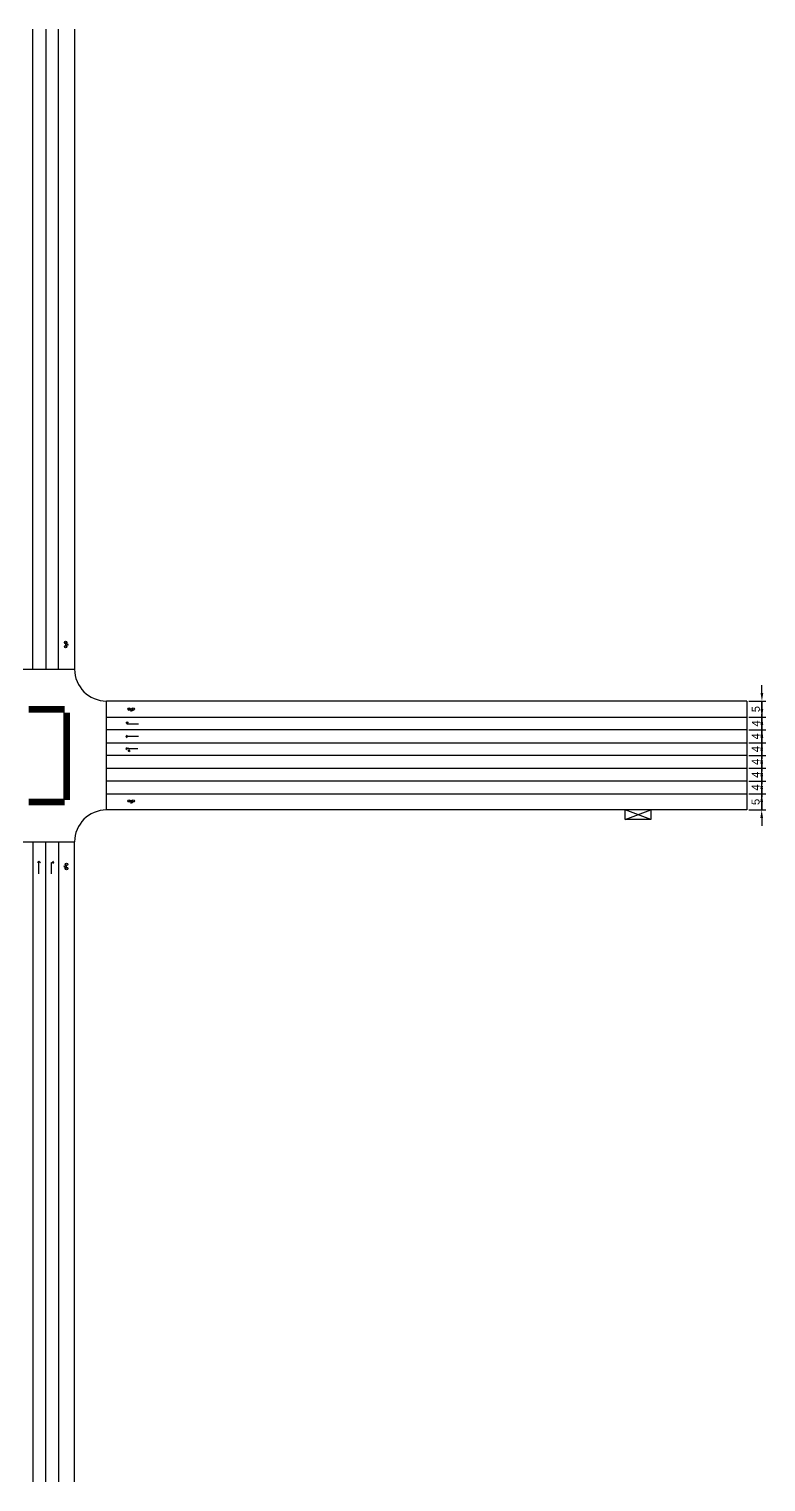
# Model space of a CAD drawing. Header units: millimetres. Extents: x 6201 to 6661, y 4861 to 5315.
# Drawn here: x 6431 to 6661.2, y 4861.4 to 5315.4 of the extents above; entities that cross this region are included whole.
import ezdxf

# ---------------------------------------------------------------- set-up
doc = ezdxf.new("R2010")
doc.units = ezdxf.units.MM
doc.styles.get("Standard").update_dxf_attribs({"font": 'arial.ttf'})
doc.dimstyles.new('ISO-25', dxfattribs={"dimtxt": 2.5, "dimasz": 2.5, "dimexe": 1.25, "dimexo": 0.625, "dimtad": 1, "dimtxsty": 'Standard', "dimcen": 2.5, "dimadec": 0, "dimazin": 0, "dimtfac": 1, "dimtmove": 0, "dimatfit": 3, "dimfxl": 1, "dimarcsym": 0})

# ---------------------------------------------------------------- blocks, each defined once
blk = doc.blocks.new('*D2')
at = {"color": 0, "lineweight": -2, "transparency": 16777216}
for p, q in [((6660, 5107.86), (6660, 5110.36)), ((6655.86, 5105.36), (6661.25, 5105.36)), ((6660, 5105.36), (6660, 5100.36)), ((6655.86, 5100.36), (6661.25, 5100.36)), ((6660, 5097.86), (6660, 5095.36))]:
    blk.add_line(p, q, dxfattribs=at)
at = {"color": 0, "transparency": 16777216}
for points in [[(6659.58, 5107.86), (6660.42, 5107.86), (6660, 5105.36)], [(6659.58, 5097.86), (6660.42, 5097.86), (6660, 5100.36)]]:
    blk.add_solid(points, dxfattribs=at)
at = {"layer": 'Defpoints', "color": 0, "transparency": 16777216}
for p in [(6655.24, 5105.36), (6655.24, 5100.36), (6660, 5100.36)]:
    blk.add_point(p, dxfattribs=at)
at = {"color": 0, "transparency": 16777216, "insert": (6658.1, 5102.86), "char_height": 2.5, "attachment_point": 5, "rotation": 90}
blk.add_mtext('5', dxfattribs=at)
blk = doc.blocks.new('*D3')
at = {"color": 0, "lineweight": -2, "transparency": 16777216}
for p, q in [((6660, 5102.86), (6660, 5105.36)), ((6655.86, 5100.36), (6661.25, 5100.36)), ((6660, 5100.36), (6660, 5096.36)), ((6655.86, 5096.36), (6661.25, 5096.36)), ((6660, 5093.86), (6660, 5091.36))]:
    blk.add_line(p, q, dxfattribs=at)
at = {"color": 0, "transparency": 16777216}
for points in [[(6659.58, 5102.86), (6660.42, 5102.86), (6660, 5100.36)], [(6659.58, 5093.86), (6660.42, 5093.86), (6660, 5096.36)]]:
    blk.add_solid(points, dxfattribs=at)
at = {"layer": 'Defpoints', "color": 0, "transparency": 16777216}
for p in [(6655.24, 5100.36), (6655.24, 5096.36), (6660, 5096.36)]:
    blk.add_point(p, dxfattribs=at)
at = {"color": 0, "transparency": 16777216, "insert": (6658.12, 5098.36), "char_height": 2.5, "attachment_point": 5, "rotation": 90}
blk.add_mtext('4', dxfattribs=at)
blk = doc.blocks.new('*D4')
at = {"color": 0, "lineweight": -2, "transparency": 16777216}
for p, q in [((6659.93, 5094.86), (6659.93, 5097.36)), ((6655.86, 5092.36), (6661.18, 5092.36)), ((6659.93, 5092.36), (6659.93, 5088.36)), ((6655.86, 5088.36), (6661.18, 5088.36)), ((6659.93, 5085.86), (6659.93, 5083.36))]:
    blk.add_line(p, q, dxfattribs=at)
at = {"color": 0, "transparency": 16777216}
for points in [[(6659.51, 5094.86), (6660.34, 5094.86), (6659.93, 5092.36)], [(6659.51, 5085.86), (6660.34, 5085.86), (6659.93, 5088.36)]]:
    blk.add_solid(points, dxfattribs=at)
at = {"layer": 'Defpoints', "color": 0, "transparency": 16777216}
for p in [(6655.24, 5092.36), (6655.24, 5088.36), (6659.93, 5088.36)]:
    blk.add_point(p, dxfattribs=at)
at = {"color": 0, "transparency": 16777216, "insert": (6658.05, 5090.36), "char_height": 2.5, "attachment_point": 5, "rotation": 90}
blk.add_mtext('4', dxfattribs=at)
blk = doc.blocks.new('*D5')
at = {"color": 0, "lineweight": -2, "transparency": 16777216}
for p, q in [((6659.93, 5098.86), (6659.93, 5101.36)), ((6655.86, 5096.36), (6661.18, 5096.36)), ((6659.93, 5096.36), (6659.93, 5092.36)), ((6655.86, 5092.36), (6661.18, 5092.36)), ((6659.93, 5089.86), (6659.93, 5087.36))]:
    blk.add_line(p, q, dxfattribs=at)
at = {"color": 0, "transparency": 16777216}
for points in [[(6659.51, 5098.86), (6660.34, 5098.86), (6659.93, 5096.36)], [(6659.51, 5089.86), (6660.34, 5089.86), (6659.93, 5092.36)]]:
    blk.add_solid(points, dxfattribs=at)
at = {"layer": 'Defpoints', "color": 0, "transparency": 16777216}
for p in [(6655.24, 5096.36), (6655.24, 5092.36), (6659.93, 5092.36)]:
    blk.add_point(p, dxfattribs=at)
at = {"color": 0, "transparency": 16777216, "insert": (6658.05, 5094.36), "char_height": 2.5, "attachment_point": 5, "rotation": 90}
blk.add_mtext('4', dxfattribs=at)
blk = doc.blocks.new('*D6')
at = {"color": 0, "lineweight": -2, "transparency": 16777216}
for p, q in [((6659.93, 5090.86), (6659.93, 5093.36)), ((6655.86, 5088.36), (6661.18, 5088.36)), ((6659.93, 5084.36), (6659.93, 5088.36)), ((6655.86, 5084.36), (6661.18, 5084.36)), ((6659.93, 5081.86), (6659.93, 5079.36))]:
    blk.add_line(p, q, dxfattribs=at)
at = {"color": 0, "transparency": 16777216}
for points in [[(6659.51, 5090.86), (6660.34, 5090.86), (6659.93, 5088.36)], [(6659.51, 5081.86), (6660.34, 5081.86), (6659.93, 5084.36)]]:
    blk.add_solid(points, dxfattribs=at)
at = {"layer": 'Defpoints', "color": 0, "transparency": 16777216}
for p in [(6655.24, 5088.36), (6659.93, 5088.36), (6655.24, 5084.36)]:
    blk.add_point(p, dxfattribs=at)
at = {"color": 0, "transparency": 16777216, "insert": (6658.05, 5086.36), "char_height": 2.5, "attachment_point": 5, "rotation": 90}
blk.add_mtext('4', dxfattribs=at)
blk = doc.blocks.new('*D7')
at = {"color": 0, "lineweight": -2, "transparency": 16777216}
for p, q in [((6659.93, 5086.86), (6659.93, 5089.36)), ((6655.86, 5084.36), (6661.18, 5084.36)), ((6655.86, 5080.36), (6661.18, 5080.36)), ((6659.93, 5080.36), (6659.93, 5084.36)), ((6659.93, 5077.86), (6659.93, 5075.36))]:
    blk.add_line(p, q, dxfattribs=at)
at = {"color": 0, "transparency": 16777216}
for points in [[(6659.51, 5086.86), (6660.34, 5086.86), (6659.93, 5084.36)], [(6659.51, 5077.86), (6660.34, 5077.86), (6659.93, 5080.36)]]:
    blk.add_solid(points, dxfattribs=at)
at = {"layer": 'Defpoints', "color": 0, "transparency": 16777216}
for p in [(6655.24, 5084.36), (6655.24, 5080.36), (6659.93, 5084.36)]:
    blk.add_point(p, dxfattribs=at)
at = {"color": 0, "transparency": 16777216, "insert": (6658.05, 5082.36), "char_height": 2.5, "attachment_point": 5, "rotation": 90}
blk.add_mtext('4', dxfattribs=at)
blk = doc.blocks.new('*D8')
at = {"color": 0, "lineweight": -2, "transparency": 16777216}
for p, q in [((6659.93, 5082.86), (6659.93, 5085.36)), ((6655.86, 5080.36), (6661.18, 5080.36)), ((6659.93, 5076.36), (6659.93, 5080.36)), ((6655.86, 5076.36), (6661.18, 5076.36)), ((6659.93, 5073.86), (6659.93, 5071.36))]:
    blk.add_line(p, q, dxfattribs=at)
at = {"color": 0, "transparency": 16777216}
for points in [[(6659.51, 5082.86), (6660.34, 5082.86), (6659.93, 5080.36)], [(6659.51, 5073.86), (6660.34, 5073.86), (6659.93, 5076.36)]]:
    blk.add_solid(points, dxfattribs=at)
at = {"layer": 'Defpoints', "color": 0, "transparency": 16777216}
for p in [(6655.24, 5080.36), (6659.93, 5080.36), (6655.24, 5076.36)]:
    blk.add_point(p, dxfattribs=at)
at = {"color": 0, "transparency": 16777216, "insert": (6658.05, 5078.36), "char_height": 2.5, "attachment_point": 5, "rotation": 90}
blk.add_mtext('4', dxfattribs=at)
blk = doc.blocks.new('*D9')
at = {"color": 0, "lineweight": -2, "transparency": 16777216}
for p, q in [((6659.93, 5078.86), (6659.93, 5081.36)), ((6655.86, 5076.36), (6661.18, 5076.36)), ((6659.93, 5071.36), (6659.93, 5076.36)), ((6655.86, 5071.36), (6661.18, 5071.36)), ((6659.93, 5068.86), (6659.93, 5066.36))]:
    blk.add_line(p, q, dxfattribs=at)
at = {"color": 0, "transparency": 16777216}
for points in [[(6659.51, 5078.86), (6660.34, 5078.86), (6659.93, 5076.36)], [(6659.51, 5068.86), (6660.34, 5068.86), (6659.93, 5071.36)]]:
    blk.add_solid(points, dxfattribs=at)
at = {"layer": 'Defpoints', "color": 0, "transparency": 16777216}
for p in [(6655.24, 5076.36), (6659.93, 5076.36), (6655.24, 5071.36)]:
    blk.add_point(p, dxfattribs=at)
at = {"color": 0, "transparency": 16777216, "insert": (6658.03, 5073.86), "char_height": 2.5, "attachment_point": 5, "rotation": 90}
blk.add_mtext('5', dxfattribs=at)

msp = doc.modelspace()

# ---------------------------------------------------------------- linework, layer by layer
for p, q in [((6432.239, 5115.362), (6432.239, 5315.362)), ((6436.239, 5315.362), (6436.239, 5115.362)), ((6440.239, 5115.362), (6440.239, 5315.362)), ((6445.239, 5315.362), (6445.239, 5115.362)), ((6442.453, 5123.674), (6442.453, 5122.374)), ((6442.453, 5123.674), (6443.052, 5123.274)), ((6443.052, 5123.274), (6442.453, 5122.374)), ((6443.052, 5123.274), (6443.228, 5122.839)), ((6411.239, 5115.362), (6445.239, 5115.362)), ((6655.239, 5105.362), (6455.239, 5105.362)), ((6455.239, 5071.362), (6455.239, 5105.362)), ((6655.239, 5105.362), (6655.239, 5071.362)), ((6455.239, 5100.362), (6655.239, 5100.362)), ((6461.642, 5098.841), (6461.288, 5098.487)), ((6461.642, 5098.11), (6461.642, 5098.841)), ((6461.642, 5098.841), (6461.995, 5098.487)), ((6463.552, 5102.875), (6462.252, 5102.875)), ((6463.152, 5102.277), (6462.252, 5102.875)), ((6463.152, 5102.277), (6462.716, 5102.1)), ((6463.552, 5102.875), (6463.152, 5102.277)), ((6655.239, 5096.362), (6455.239, 5096.362)), ((6461.235, 5094.297), (6461.659, 5094.722)), ((6465.235, 5094.297), (6461.235, 5094.297)), ((6461.235, 5094.297), (6461.659, 5093.873)), ((6465.235, 5098.11), (6461.642, 5098.11)), ((6455.239, 5092.362), (6655.239, 5092.362)), ((6461.299, 5090.549), (6461.653, 5090.902)), ((6462.217, 5090.549), (6461.299, 5090.549)), ((6461.299, 5090.549), (6461.653, 5090.195)), ((6462.217, 5089.593), (6461.864, 5089.947)), ((6462.217, 5090.549), (6462.217, 5089.819)), ((6462.217, 5090.549), (6465.05, 5090.549)), ((6462.217, 5089.593), (6462.571, 5089.947)), ((6462.217, 5089.819), (6462.217, 5089.593)), ((6655.239, 5088.362), (6455.239, 5088.362)), ((6455.239, 5084.362), (6655.239, 5084.362)), ((6655.239, 5080.362), (6455.239, 5080.362)), ((6455.239, 5076.362), (6655.239, 5076.362)), ((6655.239, 5071.362), (6455.239, 5071.362)), ((6463.552, 5074.148), (6462.252, 5074.148)), ((6463.152, 5073.55), (6462.252, 5074.148)), ((6463.152, 5073.55), (6462.716, 5073.373)), ((6463.552, 5074.148), (6463.152, 5073.55)), ((6617.239, 5068.362), (6617.239, 5071.362)), ((6625.239, 5068.362), (6617.239, 5071.362)), ((6617.239, 5068.362), (6625.239, 5071.362)), ((6655.239, 5071.362), (6625.239, 5071.362)), ((6625.239, 5071.362), (6625.239, 5068.362)), ((6625.239, 5068.362), (6617.239, 5068.362)), ((6411.239, 5061.362), (6445.239, 5061.362)), ((6432.239, 5061.362), (6432.239, 4861.362)), ((6436.239, 4861.362), (6436.239, 5061.362)), ((6440.239, 5061.362), (6440.239, 4861.362)), ((6445.239, 4861.362), (6445.239, 5061.362)), ((6434.127, 5055.366), (6433.703, 5054.942)), ((6434.127, 5051.366), (6434.127, 5055.366)), ((6434.127, 5055.366), (6434.552, 5054.942)), ((6438.073, 5051.366), (6438.073, 5054.959)), ((6438.073, 5054.959), (6438.804, 5054.959)), ((6438.804, 5054.959), (6438.451, 5055.313)), ((6438.804, 5054.959), (6438.451, 5054.606)), ((6442.124, 5053.449), (6441.947, 5053.885)), ((6442.124, 5053.449), (6442.722, 5054.349)), ((6442.722, 5053.049), (6442.124, 5053.449)), ((6442.722, 5053.049), (6442.722, 5054.349))]:
    msp.add_line(p, q)
at = {"lineweight": 211}
for p, q in [((6431.276, 5103.324), (6431.276, 5103.824)), ((6431.276, 5102.824), (6431.276, 5103.324)), ((6431.776, 5103.324), (6431.776, 5103.824)), ((6431.776, 5102.824), (6431.776, 5103.324)), ((6432.276, 5103.324), (6432.276, 5103.824)), ((6432.276, 5102.824), (6432.276, 5103.324)), ((6432.776, 5103.324), (6432.776, 5103.824)), ((6432.776, 5102.824), (6432.776, 5103.324)), ((6433.276, 5102.824), (6433.276, 5103.824)), ((6433.776, 5103.324), (6433.776, 5103.824)), ((6433.776, 5102.824), (6433.776, 5103.324)), ((6434.276, 5103.324), (6434.276, 5103.824)), ((6434.276, 5102.824), (6434.276, 5103.324)), ((6434.776, 5103.324), (6434.776, 5103.824)), ((6434.776, 5102.824), (6434.776, 5103.324)), ((6435.276, 5103.324), (6435.276, 5103.824)), ((6435.276, 5102.824), (6435.276, 5103.324)), ((6435.776, 5103.324), (6435.776, 5103.824)), ((6435.776, 5102.824), (6435.776, 5103.324)), ((6436.276, 5103.324), (6436.276, 5103.824)), ((6436.276, 5102.824), (6436.276, 5103.324)), ((6436.776, 5103.324), (6436.776, 5103.824)), ((6436.776, 5102.824), (6436.776, 5103.324)), ((6437.276, 5103.324), (6437.276, 5103.824)), ((6437.276, 5102.824), (6437.276, 5103.324)), ((6437.776, 5103.324), (6437.776, 5103.824)), ((6437.776, 5102.824), (6437.776, 5103.324)), ((6438.276, 5103.324), (6438.276, 5103.824)), ((6438.276, 5102.824), (6438.276, 5103.324)), ((6438.776, 5103.324), (6438.776, 5103.824)), ((6438.776, 5102.824), (6438.776, 5103.324)), ((6439.276, 5103.324), (6439.276, 5103.824)), ((6439.276, 5102.824), (6439.276, 5103.324)), ((6439.776, 5103.324), (6439.776, 5103.824)), ((6439.776, 5102.824), (6439.776, 5103.324)), ((6440.276, 5103.324), (6440.276, 5103.824)), ((6440.276, 5102.824), (6440.276, 5103.324)), ((6440.776, 5103.324), (6440.776, 5103.824)), ((6440.776, 5102.824), (6440.776, 5103.324)), ((6441.276, 5103.324), (6441.276, 5103.824)), ((6441.276, 5102.824), (6441.276, 5103.324)), ((6441.776, 5103.324), (6441.776, 5103.824)), ((6441.776, 5102.824), (6441.776, 5103.324)), ((6431.276, 5102.824), (6431.276, 5102.324)), ((6431.276, 5102.324), (6431.276, 5101.824)), ((6431.776, 5102.824), (6431.776, 5102.324)), ((6431.776, 5102.324), (6431.776, 5101.824)), ((6432.276, 5102.824), (6432.276, 5102.324)), ((6432.276, 5102.324), (6432.276, 5101.824)), ((6432.776, 5102.824), (6432.776, 5102.324)), ((6432.776, 5102.324), (6432.776, 5101.824)), ((6433.276, 5102.824), (6433.276, 5101.824)), ((6433.776, 5102.824), (6433.776, 5102.324)), ((6433.776, 5102.324), (6433.776, 5101.824)), ((6434.276, 5102.824), (6434.276, 5102.324)), ((6434.276, 5102.324), (6434.276, 5101.824)), ((6434.776, 5102.824), (6434.776, 5102.324)), ((6434.776, 5102.324), (6434.776, 5101.824)), ((6435.276, 5102.824), (6435.276, 5102.324)), ((6435.276, 5102.324), (6435.276, 5101.824)), ((6435.776, 5102.824), (6435.776, 5102.324)), ((6435.776, 5102.324), (6435.776, 5101.824)), ((6436.276, 5102.824), (6436.276, 5102.324)), ((6436.276, 5102.324), (6436.276, 5101.824)), ((6436.776, 5102.824), (6436.776, 5102.324)), ((6436.776, 5102.324), (6436.776, 5101.824)), ((6437.276, 5102.824), (6437.276, 5102.324)), ((6437.276, 5102.324), (6437.276, 5101.824)), ((6437.776, 5102.824), (6437.776, 5102.324)), ((6437.776, 5102.324), (6437.776, 5101.824)), ((6438.276, 5102.824), (6438.276, 5102.324)), ((6438.276, 5102.324), (6438.276, 5101.824)), ((6438.776, 5102.824), (6438.776, 5102.324)), ((6438.776, 5102.324), (6438.776, 5101.824)), ((6439.276, 5102.824), (6439.276, 5102.324)), ((6439.276, 5102.324), (6439.276, 5101.824)), ((6439.776, 5102.824), (6439.776, 5102.324)), ((6439.776, 5102.324), (6439.776, 5101.824)), ((6440.276, 5102.824), (6440.276, 5102.324)), ((6440.276, 5102.324), (6440.276, 5101.824)), ((6440.776, 5102.824), (6440.776, 5102.324)), ((6440.776, 5102.324), (6440.776, 5101.824)), ((6441.276, 5102.824), (6441.276, 5102.324)), ((6441.276, 5102.324), (6441.276, 5101.824)), ((6441.776, 5102.824), (6441.776, 5102.324)), ((6441.776, 5102.324), (6441.776, 5101.824)), ((6442.276, 5101.424), (6441.776, 5101.424)), ((6442.276, 5100.824), (6441.776, 5100.824)), ((6442.276, 5100.324), (6441.776, 5100.324)), ((6442.276, 5099.824), (6441.776, 5099.824)), ((6442.276, 5099.324), (6441.776, 5099.324)), ((6442.276, 5098.824), (6441.776, 5098.824)), ((6442.776, 5101.424), (6442.276, 5101.424)), ((6442.776, 5100.824), (6442.276, 5100.824)), ((6442.776, 5100.324), (6442.276, 5100.324)), ((6442.776, 5099.824), (6442.276, 5099.824)), ((6442.776, 5099.324), (6442.276, 5099.324)), ((6442.776, 5098.824), (6442.276, 5098.824)), ((6442.776, 5101.424), (6443.276, 5101.424)), ((6442.776, 5100.824), (6443.276, 5100.824)), ((6442.776, 5100.324), (6443.276, 5100.324)), ((6442.776, 5099.824), (6443.276, 5099.824)), ((6442.776, 5099.324), (6443.276, 5099.324)), ((6442.776, 5098.824), (6443.276, 5098.824)), ((6443.276, 5101.424), (6443.776, 5101.424)), ((6443.276, 5100.824), (6443.776, 5100.824)), ((6443.276, 5100.324), (6443.776, 5100.324)), ((6443.276, 5099.824), (6443.776, 5099.824)), ((6443.276, 5099.324), (6443.776, 5099.324)), ((6443.276, 5098.824), (6443.776, 5098.824)), ((6442.276, 5098.324), (6441.776, 5098.324)), ((6442.276, 5097.824), (6441.776, 5097.824)), ((6442.276, 5097.324), (6441.776, 5097.324)), ((6442.276, 5096.824), (6441.776, 5096.824)), ((6442.276, 5096.324), (6441.776, 5096.324)), ((6442.276, 5095.824), (6441.776, 5095.824)), ((6442.276, 5095.324), (6441.776, 5095.324)), ((6442.276, 5094.824), (6441.776, 5094.824)), ((6442.276, 5094.324), (6441.776, 5094.324)), ((6442.776, 5098.324), (6442.276, 5098.324)), ((6442.776, 5097.824), (6442.276, 5097.824)), ((6442.776, 5097.324), (6442.276, 5097.324)), ((6442.776, 5096.824), (6442.276, 5096.824)), ((6442.776, 5096.324), (6442.276, 5096.324)), ((6442.776, 5095.824), (6442.276, 5095.824)), ((6442.776, 5095.324), (6442.276, 5095.324)), ((6442.776, 5094.824), (6442.276, 5094.824)), ((6442.776, 5094.324), (6442.276, 5094.324)), ((6442.776, 5098.324), (6443.276, 5098.324)), ((6442.776, 5097.824), (6443.276, 5097.824)), ((6442.776, 5097.324), (6443.276, 5097.324)), ((6442.776, 5096.824), (6443.276, 5096.824)), ((6442.776, 5096.324), (6443.276, 5096.324)), ((6442.776, 5095.824), (6443.276, 5095.824)), ((6442.776, 5095.324), (6443.276, 5095.324)), ((6442.776, 5094.824), (6443.276, 5094.824)), ((6442.776, 5094.324), (6443.276, 5094.324)), ((6443.276, 5098.324), (6443.776, 5098.324)), ((6443.276, 5097.824), (6443.776, 5097.824)), ((6443.276, 5097.324), (6443.776, 5097.324)), ((6443.276, 5096.824), (6443.776, 5096.824)), ((6443.276, 5096.324), (6443.776, 5096.324)), ((6443.276, 5095.824), (6443.776, 5095.824)), ((6443.276, 5095.324), (6443.776, 5095.324)), ((6443.276, 5094.824), (6443.776, 5094.824)), ((6443.276, 5094.324), (6443.776, 5094.324)), ((6442.276, 5093.824), (6441.776, 5093.824)), ((6442.276, 5093.324), (6441.776, 5093.324)), ((6442.276, 5092.824), (6441.776, 5092.824)), ((6442.776, 5092.324), (6441.776, 5092.324)), ((6442.276, 5091.824), (6441.776, 5091.824)), ((6442.276, 5091.324), (6441.776, 5091.324)), ((6442.276, 5090.824), (6441.776, 5090.824)), ((6442.276, 5090.324), (6441.776, 5090.324)), ((6442.276, 5089.824), (6441.776, 5089.824)), ((6442.776, 5093.824), (6442.276, 5093.824)), ((6442.776, 5093.324), (6442.276, 5093.324)), ((6442.776, 5092.824), (6442.276, 5092.824)), ((6442.776, 5091.824), (6442.276, 5091.824)), ((6442.776, 5091.324), (6442.276, 5091.324)), ((6442.776, 5090.824), (6442.276, 5090.824)), ((6442.776, 5090.324), (6442.276, 5090.324)), ((6442.776, 5089.824), (6442.276, 5089.824)), ((6442.776, 5093.824), (6443.276, 5093.824)), ((6442.776, 5093.324), (6443.276, 5093.324)), ((6442.776, 5092.824), (6443.276, 5092.824)), ((6442.776, 5092.324), (6443.776, 5092.324)), ((6442.776, 5091.824), (6443.276, 5091.824)), ((6442.776, 5091.324), (6443.276, 5091.324)), ((6442.776, 5090.824), (6443.276, 5090.824)), ((6442.776, 5090.324), (6443.276, 5090.324)), ((6442.776, 5089.824), (6443.276, 5089.824)), ((6443.276, 5093.824), (6443.776, 5093.824)), ((6443.276, 5093.324), (6443.776, 5093.324)), ((6443.276, 5092.824), (6443.776, 5092.824)), ((6443.276, 5091.824), (6443.776, 5091.824)), ((6443.276, 5091.324), (6443.776, 5091.324)), ((6443.276, 5090.824), (6443.776, 5090.824)), ((6443.276, 5090.324), (6443.776, 5090.324)), ((6443.276, 5089.824), (6443.776, 5089.824)), ((6442.276, 5089.324), (6441.776, 5089.324)), ((6442.276, 5088.824), (6441.776, 5088.824)), ((6442.276, 5088.324), (6441.776, 5088.324)), ((6442.276, 5087.824), (6441.776, 5087.824)), ((6442.276, 5087.324), (6441.776, 5087.324)), ((6442.276, 5086.824), (6441.776, 5086.824)), ((6442.276, 5086.324), (6441.776, 5086.324)), ((6442.276, 5085.824), (6441.776, 5085.824)), ((6442.276, 5085.324), (6441.776, 5085.324)), ((6442.276, 5084.824), (6441.776, 5084.824)), ((6442.776, 5089.324), (6442.276, 5089.324)), ((6442.776, 5088.824), (6442.276, 5088.824)), ((6442.776, 5088.324), (6442.276, 5088.324)), ((6442.776, 5087.824), (6442.276, 5087.824)), ((6442.776, 5087.324), (6442.276, 5087.324)), ((6442.776, 5086.824), (6442.276, 5086.824)), ((6442.776, 5086.324), (6442.276, 5086.324)), ((6442.776, 5085.824), (6442.276, 5085.824)), ((6442.776, 5085.324), (6442.276, 5085.324)), ((6442.776, 5084.824), (6442.276, 5084.824)), ((6442.776, 5089.324), (6443.276, 5089.324)), ((6442.776, 5088.824), (6443.276, 5088.824)), ((6442.776, 5088.324), (6443.276, 5088.324)), ((6442.776, 5087.824), (6443.276, 5087.824)), ((6442.776, 5087.324), (6443.276, 5087.324)), ((6442.776, 5086.824), (6443.276, 5086.824)), ((6442.776, 5086.324), (6443.276, 5086.324)), ((6442.776, 5085.824), (6443.276, 5085.824)), ((6442.776, 5085.324), (6443.276, 5085.324)), ((6442.776, 5084.824), (6443.276, 5084.824)), ((6443.276, 5089.324), (6443.776, 5089.324)), ((6443.276, 5088.824), (6443.776, 5088.824)), ((6443.276, 5088.324), (6443.776, 5088.324)), ((6443.276, 5087.824), (6443.776, 5087.824)), ((6443.276, 5087.324), (6443.776, 5087.324)), ((6443.276, 5086.824), (6443.776, 5086.824)), ((6443.276, 5086.324), (6443.776, 5086.324)), ((6443.276, 5085.824), (6443.776, 5085.824)), ((6443.276, 5085.324), (6443.776, 5085.324)), ((6443.276, 5084.824), (6443.776, 5084.824)), ((6442.276, 5084.324), (6441.776, 5084.324)), ((6442.276, 5083.824), (6441.776, 5083.824)), ((6442.276, 5083.324), (6441.776, 5083.324)), ((6442.276, 5082.824), (6441.776, 5082.824)), ((6442.276, 5082.324), (6441.776, 5082.324)), ((6442.276, 5081.824), (6441.776, 5081.824)), ((6442.276, 5081.324), (6441.776, 5081.324)), ((6442.276, 5080.824), (6441.776, 5080.824)), ((6442.276, 5080.324), (6441.776, 5080.324)), ((6442.776, 5084.324), (6442.276, 5084.324)), ((6442.776, 5083.824), (6442.276, 5083.824)), ((6442.776, 5083.324), (6442.276, 5083.324)), ((6442.776, 5082.824), (6442.276, 5082.824)), ((6442.776, 5082.324), (6442.276, 5082.324)), ((6442.776, 5081.824), (6442.276, 5081.824)), ((6442.776, 5081.324), (6442.276, 5081.324)), ((6442.776, 5080.824), (6442.276, 5080.824)), ((6442.776, 5080.324), (6442.276, 5080.324)), ((6442.776, 5084.324), (6443.276, 5084.324)), ((6442.776, 5083.824), (6443.276, 5083.824)), ((6442.776, 5083.324), (6443.276, 5083.324)), ((6442.776, 5082.824), (6443.276, 5082.824)), ((6442.776, 5082.324), (6443.276, 5082.324)), ((6442.776, 5081.824), (6443.276, 5081.824)), ((6442.776, 5081.324), (6443.276, 5081.324)), ((6442.776, 5080.824), (6443.276, 5080.824)), ((6442.776, 5080.324), (6443.276, 5080.324)), ((6443.276, 5084.324), (6443.776, 5084.324)), ((6443.276, 5083.824), (6443.776, 5083.824)), ((6443.276, 5083.324), (6443.776, 5083.324)), ((6443.276, 5082.824), (6443.776, 5082.824)), ((6443.276, 5082.324), (6443.776, 5082.324)), ((6443.276, 5081.824), (6443.776, 5081.824)), ((6443.276, 5081.324), (6443.776, 5081.324)), ((6443.276, 5080.824), (6443.776, 5080.824)), ((6443.276, 5080.324), (6443.776, 5080.324)), ((6442.276, 5079.824), (6441.776, 5079.824)), ((6442.276, 5079.324), (6441.776, 5079.324)), ((6442.276, 5078.824), (6441.776, 5078.824)), ((6442.276, 5078.324), (6441.776, 5078.324)), ((6442.276, 5077.824), (6441.776, 5077.824)), ((6442.276, 5077.324), (6441.776, 5077.324)), ((6442.276, 5076.824), (6441.776, 5076.824)), ((6442.276, 5076.324), (6441.776, 5076.324)), ((6442.276, 5075.824), (6441.776, 5075.824)), ((6442.776, 5079.824), (6442.276, 5079.824)), ((6442.776, 5079.324), (6442.276, 5079.324)), ((6442.776, 5078.824), (6442.276, 5078.824)), ((6442.776, 5078.324), (6442.276, 5078.324)), ((6442.776, 5077.824), (6442.276, 5077.824)), ((6442.776, 5077.324), (6442.276, 5077.324)), ((6442.776, 5076.824), (6442.276, 5076.824)), ((6442.776, 5076.324), (6442.276, 5076.324)), ((6442.776, 5075.824), (6442.276, 5075.824)), ((6442.776, 5079.824), (6443.276, 5079.824)), ((6442.776, 5079.324), (6443.276, 5079.324)), ((6442.776, 5078.824), (6443.276, 5078.824)), ((6442.776, 5078.324), (6443.276, 5078.324)), ((6442.776, 5077.824), (6443.276, 5077.824)), ((6442.776, 5077.324), (6443.276, 5077.324)), ((6442.776, 5076.824), (6443.276, 5076.824)), ((6442.776, 5076.324), (6443.276, 5076.324)), ((6442.776, 5075.824), (6443.276, 5075.824)), ((6443.276, 5079.824), (6443.776, 5079.824)), ((6443.276, 5079.324), (6443.776, 5079.324)), ((6443.276, 5078.824), (6443.776, 5078.824)), ((6443.276, 5078.324), (6443.776, 5078.324)), ((6443.276, 5077.824), (6443.776, 5077.824)), ((6443.276, 5077.324), (6443.776, 5077.324)), ((6443.276, 5076.824), (6443.776, 5076.824)), ((6443.276, 5076.324), (6443.776, 5076.324)), ((6443.276, 5075.824), (6443.776, 5075.824)), ((6431.276, 5074.324), (6431.276, 5074.824)), ((6431.276, 5073.824), (6431.276, 5074.324)), ((6431.276, 5073.824), (6431.276, 5073.324)), ((6431.276, 5073.324), (6431.276, 5072.824)), ((6431.776, 5074.324), (6431.776, 5074.824)), ((6431.776, 5073.824), (6431.776, 5074.324)), ((6431.776, 5073.824), (6431.776, 5073.324)), ((6431.776, 5073.324), (6431.776, 5072.824)), ((6432.276, 5074.324), (6432.276, 5074.824)), ((6432.276, 5073.824), (6432.276, 5074.324)), ((6432.276, 5073.824), (6432.276, 5073.324)), ((6432.276, 5073.324), (6432.276, 5072.824)), ((6432.776, 5074.324), (6432.776, 5074.824)), ((6432.776, 5073.824), (6432.776, 5074.324)), ((6432.776, 5073.824), (6432.776, 5073.324)), ((6432.776, 5073.324), (6432.776, 5072.824)), ((6433.276, 5073.824), (6433.276, 5074.824)), ((6433.276, 5073.824), (6433.276, 5072.824)), ((6433.776, 5074.324), (6433.776, 5074.824)), ((6433.776, 5073.824), (6433.776, 5074.324)), ((6433.776, 5073.824), (6433.776, 5073.324)), ((6433.776, 5073.324), (6433.776, 5072.824)), ((6434.276, 5074.324), (6434.276, 5074.824)), ((6434.276, 5073.824), (6434.276, 5074.324)), ((6434.276, 5073.824), (6434.276, 5073.324)), ((6434.276, 5073.324), (6434.276, 5072.824)), ((6434.776, 5074.324), (6434.776, 5074.824)), ((6434.776, 5073.824), (6434.776, 5074.324)), ((6434.776, 5073.824), (6434.776, 5073.324)), ((6434.776, 5073.324), (6434.776, 5072.824)), ((6435.276, 5074.324), (6435.276, 5074.824)), ((6435.276, 5073.824), (6435.276, 5074.324)), ((6435.276, 5073.824), (6435.276, 5073.324)), ((6435.276, 5073.324), (6435.276, 5072.824)), ((6435.776, 5074.324), (6435.776, 5074.824)), ((6435.776, 5073.824), (6435.776, 5074.324)), ((6435.776, 5073.824), (6435.776, 5073.324)), ((6435.776, 5073.324), (6435.776, 5072.824)), ((6436.276, 5074.324), (6436.276, 5074.824)), ((6436.276, 5073.824), (6436.276, 5074.324)), ((6436.276, 5073.824), (6436.276, 5073.324)), ((6436.276, 5073.324), (6436.276, 5072.824)), ((6436.776, 5074.324), (6436.776, 5074.824)), ((6436.776, 5073.824), (6436.776, 5074.324)), ((6436.776, 5073.824), (6436.776, 5073.324)), ((6436.776, 5073.324), (6436.776, 5072.824)), ((6437.276, 5074.324), (6437.276, 5074.824)), ((6437.276, 5073.824), (6437.276, 5074.324)), ((6437.276, 5073.824), (6437.276, 5073.324)), ((6437.276, 5073.324), (6437.276, 5072.824)), ((6437.776, 5074.324), (6437.776, 5074.824)), ((6437.776, 5073.824), (6437.776, 5074.324)), ((6437.776, 5073.824), (6437.776, 5073.324)), ((6437.776, 5073.324), (6437.776, 5072.824)), ((6438.276, 5074.324), (6438.276, 5074.824)), ((6438.276, 5073.824), (6438.276, 5074.324)), ((6438.276, 5073.824), (6438.276, 5073.324)), ((6438.276, 5073.324), (6438.276, 5072.824)), ((6438.776, 5074.324), (6438.776, 5074.824)), ((6438.776, 5073.824), (6438.776, 5074.324)), ((6438.776, 5073.824), (6438.776, 5073.324)), ((6438.776, 5073.324), (6438.776, 5072.824)), ((6439.276, 5074.324), (6439.276, 5074.824)), ((6439.276, 5073.824), (6439.276, 5074.324)), ((6439.276, 5073.824), (6439.276, 5073.324)), ((6439.276, 5073.324), (6439.276, 5072.824)), ((6439.776, 5074.324), (6439.776, 5074.824)), ((6439.776, 5073.824), (6439.776, 5074.324)), ((6439.776, 5073.824), (6439.776, 5073.324)), ((6439.776, 5073.324), (6439.776, 5072.824)), ((6440.276, 5074.324), (6440.276, 5074.824)), ((6440.276, 5073.824), (6440.276, 5074.324)), ((6440.276, 5073.824), (6440.276, 5073.324)), ((6440.276, 5073.324), (6440.276, 5072.824)), ((6440.776, 5074.324), (6440.776, 5074.824)), ((6440.776, 5073.824), (6440.776, 5074.324)), ((6440.776, 5073.824), (6440.776, 5073.324)), ((6440.776, 5073.324), (6440.776, 5072.824)), ((6441.276, 5074.324), (6441.276, 5074.824)), ((6441.276, 5073.824), (6441.276, 5074.324)), ((6441.276, 5073.824), (6441.276, 5073.324)), ((6441.276, 5073.324), (6441.276, 5072.824)), ((6442.276, 5075.324), (6441.776, 5075.324)), ((6441.776, 5074.324), (6441.776, 5074.824)), ((6442.276, 5074.824), (6441.776, 5074.824)), ((6441.776, 5073.824), (6441.776, 5074.324)), ((6441.776, 5073.824), (6441.776, 5073.324)), ((6441.776, 5073.324), (6441.776, 5072.824)), ((6442.776, 5075.324), (6442.276, 5075.324)), ((6442.776, 5074.824), (6442.276, 5074.824)), ((6442.776, 5075.324), (6443.276, 5075.324)), ((6442.776, 5074.824), (6443.276, 5074.824)), ((6443.276, 5075.324), (6443.776, 5075.324)), ((6443.276, 5074.824), (6443.776, 5074.824))]:
    msp.add_line(p, q, dxfattribs=at)
for centre in [(6442.453, 5123.674), (6442.453, 5122.374), (6462.252, 5102.875), (6463.552, 5102.875), (6462.252, 5074.148), (6463.552, 5074.148), (6442.722, 5054.349), (6442.722, 5053.049)]:
    msp.add_circle(centre, 0.4)
for centre, start, end in [((6455.239, 5115.362), 180, 270), ((6455.239, 5061.362), 90, 180)]:
    msp.add_arc(centre, 10, start, end)

# ---------------------------------------------------------------- dimensions: what is measured, and where the dimension line sits
for base, p1, p2, picture, middle in [((6660, 5100.362), (6655.239, 5105.362), (6655.239, 5100.362), '*D2', (6658.103, 5102.862)), ((6660, 5096.362), (6655.239, 5100.362), (6655.239, 5096.362), '*D3', (6658.125, 5098.362)), ((6659.928, 5092.362), (6655.239, 5096.362), (6655.239, 5092.362), '*D5', (6658.053, 5094.362)), ((6659.928, 5088.362), (6655.239, 5092.362), (6655.239, 5088.362), '*D4', (6658.053, 5090.362)), ((6659.928, 5088.362), (6655.239, 5084.362), (6655.239, 5088.362), '*D6', (6658.053, 5086.362)), ((6659.928, 5084.362), (6655.239, 5080.362), (6655.239, 5084.362), '*D7', (6658.053, 5082.362)), ((6659.928, 5080.362), (6655.239, 5076.362), (6655.239, 5080.362), '*D8', (6658.053, 5078.362)), ((6659.928, 5076.362), (6655.239, 5071.362), (6655.239, 5076.362), '*D9', (6658.032, 5073.862))]:
    dim = msp.add_linear_dim(base=base, p1=p1, p2=p2, angle=90, dimstyle='ISO-25')
    dim.commit()
    dim.dimension.update_dxf_attribs({"geometry": picture, "text_midpoint": middle})

doc.saveas('drawing.dxf')
